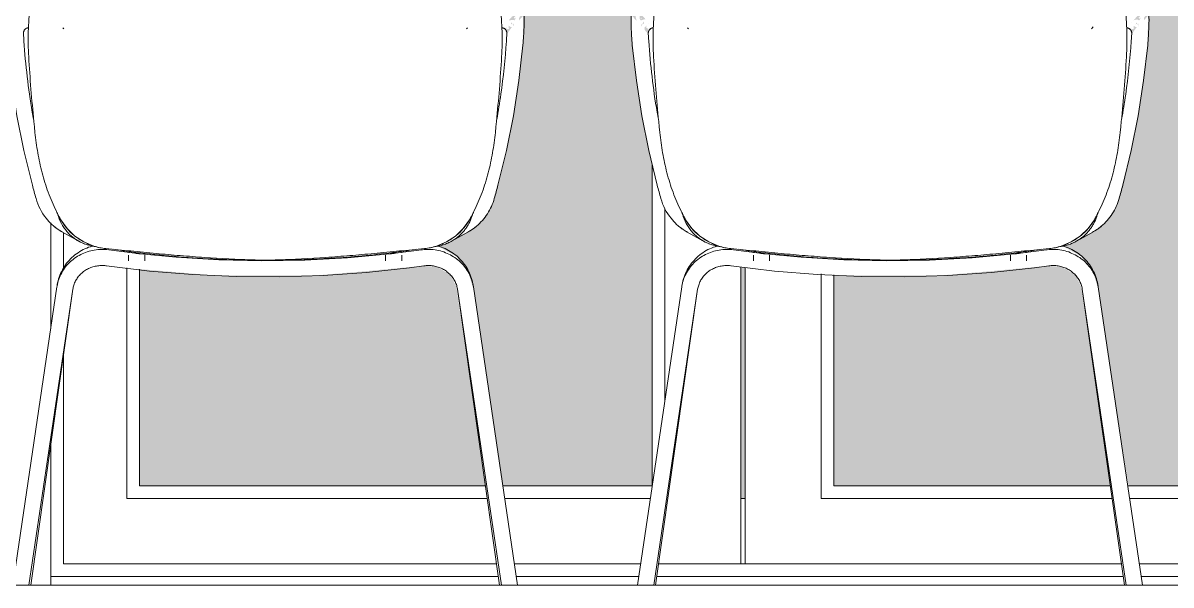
# Model space of a CAD drawing. Header units: millimetres. Extents: x -12186 to 152825, y -4386 to 9463.
# Drawn here: x 135053 to 136413, y 30 to 695 of the extents above; entities that cross this region are included whole.
import ezdxf

# ---------------------------------------------------------------- set-up
doc = ezdxf.new("R2010")
doc.units = ezdxf.units.MM
for name, color, linetype, lineweight in [('A-FLOR', 192, 'Continuous', 9), ('A-GLAZ-CURT', 52, 'Continuous', 5), ('A-GLAZ-CWMG', 51, 'Continuous', 5), ('I-FURN', 30, 'Continuous', 5)]:
    doc.layers.add(name, color=color, linetype=linetype, lineweight=lineweight)

# ---------------------------------------------------------------- blocks, each defined once
blk = doc.blocks.new('Coalesse_Bindu_LowBackGuestChair - FABRIC-V504-Section 4')
at = {"layer": 'I-FURN'}
for p, q in [((-24379.4, 710.4), (-24400.8, 710.4)), ((-23800.4, 710.4), (-23821.8, 710.4)), ((-24321.4, 437.1), (-24340.8, 447.9)), ((-23860.4, 447.9), (-23879.8, 437.1)), ((-23912.6, 408), (-23911.2, 408.1)), ((-24321.5, 395.5), (-24320.6, 396.5))]:
    blk.add_line(p, q, dxfattribs=at)
at = {"layer": 'I-FURN', "flags": 128}
for points in [[(-24305.4, 431.3), (-24307.6, 430.6), (-24309.8, 429.9), (-24311.9, 429), (-24314.1, 428.1), (-24316.2, 427.1), (-24318.2, 426), (-24320.2, 424.8), (-24322.2, 423.5), (-24324.1, 422.2), (-24325.9, 420.8), (-24327.7, 419.3), (-24329.4, 417.7), (-24331.1, 416.1), (-24332.7, 414.4), (-24334.2, 412.7), (-24335.7, 410.9), (-24337, 409), (-24338.4, 407.1), (-24339.6, 405.1), (-24340.7, 403.1), (-24341.8, 401), (-24342.8, 398.9), (-24343.7, 396.8), (-24344.5, 394.6), (-24345.2, 392.4), (-24345.8, 390.2), (-24346.4, 387.9), (-24346.8, 385.7), (-24347.1, 383.8)], [(-23854.1, 383.8), (-23854.5, 386.1), (-23854.9, 388.4), (-23855.5, 390.6), (-23856.1, 392.8), (-23856.9, 395), (-23857.7, 397.2), (-23858.6, 399.3), (-23859.6, 401.4), (-23860.7, 403.5), (-23861.9, 405.5), (-23863.1, 407.5), (-23864.4, 409.4), (-23865.8, 411.2), (-23867.3, 413), (-23868.8, 414.7), (-23870.4, 416.4), (-23872.1, 418), (-23873.8, 419.6), (-23875.6, 421), (-23877.5, 422.4), (-23879.4, 423.8), (-23881.4, 425), (-23883.4, 426.2), (-23885.4, 427.3), (-23887.5, 428.3), (-23889.7, 429.2), (-23891.8, 430), (-23894, 430.8), (-23896.2, 431.4)], [(-24290.6, 408.2), (-24289.2, 408.1), (-24288.6, 408)], [(-24288.6, 408), (-24237.5, 401.8), (-24186.3, 397.6), (-24134.9, 395.3), (-24083.4, 395), (-24032, 396.6), (-23980.6, 400.2), (-23929.5, 405.7), (-23912.6, 408)], [(-24341.6, 399.6), (-24342.6, 397.8), (-24343.5, 395.9), (-24344.3, 394), (-24345, 392), (-24345.6, 390), (-24346.2, 388), (-24346.7, 385.9), (-24347, 383.9)], [(-24307.2, 405.8), (-24305.9, 406.3), (-24304.7, 406.7)], [(-23895.9, 406.5), (-23894.6, 406), (-23893.3, 405.5)], [(-23854, 383), (-23854.4, 385), (-23854.8, 387.1), (-23855.3, 389.1), (-23855.9, 391.1), (-23856.6, 393.1), (-23857.4, 395), (-23858.2, 396.9), (-23859.2, 398.8)]]:
    blk.add_lwpolyline(points, dxfattribs=at)
at = {"layer": 'I-FURN'}
for points in [[(-24355.5, 886), (-24355.9, 885.3), (-24356.6, 884), (-24357.3, 882.4), (-24357.7, 881.6)], [(-23843.5, 881.6), (-23843.9, 882.4), (-23844.6, 884), (-23845.3, 885.3), (-23845.7, 886)], [(-24399.5, 710.3), (-24399.9, 710.4), (-24400.3, 710.4), (-24400.8, 710.4)], [(-23801.7, 710.3), (-23801.3, 710.4), (-23800.9, 710.4), (-23800.4, 710.4)], [(-24348.9, 453.3), (-24349.5, 453.8), (-24350.2, 454.3), (-24350.9, 454.9)], [(-23850.3, 454.9), (-23853.5, 452.2), (-23856.9, 449.9), (-23860.4, 447.9)], [(-23887, 433.7), (-23885.2, 434.4), (-23881.7, 435.9), (-23878.4, 437.9), (-23876.8, 438.9)]]:
    blk.add_open_spline(points, degree=3, dxfattribs=at)
for points, knots in [([(-24401, 710.4), (-24401.2, 710.4), (-24401.6, 710.4), (-24402.2, 710.3), (-24402.9, 710.1), (-24403.9, 709.8), (-24404.8, 709.3), (-24405.6, 708.7), (-24406.1, 708.1), (-24406.5, 707.5), (-24407, 706.6), (-24407.2, 705.8), (-24407.2, 705.2)], [-0.8571429, -0.8571429, -0.8571429, -0.8571429, -0.7857143, -0.7321429, -0.6785714, -0.5714286, -0.4285714, -0.3571429, -0.2857143, -0.2142857, -0.1428571, 0, 0, 0, 0]), ([(-23800.3, 710.4), (-23799.8, 710.4), (-23798.8, 710.3), (-23797.4, 709.9), (-23796.4, 709.3), (-23795.6, 708.7), (-23795.1, 708.1), (-23794.7, 707.5), (-23794.2, 706.6), (-23794, 705.8), (-23794, 705.2)], [0.1428571, 0.1428571, 0.1428571, 0.1428571, 0.2857143, 0.4285714, 0.5714286, 0.6428571, 0.7142857, 0.7857143, 0.8571429, 1, 1, 1, 1]), ([(-24382.8, 689.4), (-24382.7, 689.4), (-24382.4, 689.5), (-24381.9, 689.6), (-24381.4, 689.7), (-24381.1, 689.7)], [-0.1428571, -0.1428571, -0.1428571, -0.1428571, -0.1071429, -0.0714286, 0, 0, 0, 0]), ([(-23818.4, 689.4), (-23818.4, 689.4), (-23818.6, 689.4), (-23818.9, 689.5), (-23819.4, 689.6), (-23819.8, 689.7), (-23820.1, 689.7)], [0.8526786, 0.8526786, 0.8526786, 0.8526786, 0.8660714, 0.8928571, 0.9464286, 1, 1, 1, 1]), ([(-24340.8, 447.9), (-24342.5, 448.9), (-24344.9, 450.4), (-24347.3, 452.1), (-24348, 452.6)], [-0.7910146, -0.7910146, -0.7910146, -0.7910146, -0.7, -0.6562154, -0.6562154, -0.6562154, -0.6562154]), ([(-24314.2, 433.7), (-24314.7, 433.9), (-24316.4, 434.6), (-24319.9, 436.2), (-24322.8, 437.8), (-24324.4, 438.9)], [-0.8, -0.8, -0.8, -0.8, -0.775, -0.7, -0.6, -0.6, -0.6, -0.6])]:
    blk.add_open_spline(points, degree=3, knots=knots, dxfattribs=at)
blk = doc.blocks.new('Coalesse_Bindu_LowBackGuestChair - FABRIC-V505-Section 4')
at = {"layer": 'I-FURN'}
for p, q in [((-23639.4, 710.4), (-23660.8, 710.4)), ((-23060.4, 710.4), (-23081.8, 710.4)), ((-23581.4, 437.1), (-23600.8, 447.9)), ((-23120.4, 447.9), (-23139.8, 437.1)), ((-23172.6, 408), (-23171.2, 408.1)), ((-23581.5, 395.5), (-23580.6, 396.5))]:
    blk.add_line(p, q, dxfattribs=at)
at = {"layer": 'I-FURN', "flags": 128}
for points in [[(-23565.4, 431.3), (-23567.6, 430.6), (-23569.8, 429.9), (-23571.9, 429), (-23574.1, 428.1), (-23576.2, 427.1), (-23578.2, 426), (-23580.2, 424.8), (-23582.2, 423.5), (-23584.1, 422.2), (-23585.9, 420.8), (-23587.7, 419.3), (-23589.4, 417.7), (-23591.1, 416.1), (-23592.7, 414.4), (-23594.2, 412.7), (-23595.7, 410.9), (-23597, 409), (-23598.4, 407.1), (-23599.6, 405.1), (-23600.7, 403.1), (-23601.8, 401), (-23602.8, 398.9), (-23603.7, 396.8), (-23604.5, 394.6), (-23605.2, 392.4), (-23605.8, 390.2), (-23606.4, 387.9), (-23606.8, 385.7), (-23607.1, 383.8)], [(-23114.1, 383.8), (-23114.5, 386.1), (-23114.9, 388.4), (-23115.5, 390.6), (-23116.1, 392.8), (-23116.9, 395), (-23117.7, 397.2), (-23118.6, 399.3), (-23119.6, 401.4), (-23120.7, 403.5), (-23121.9, 405.5), (-23123.1, 407.5), (-23124.4, 409.4), (-23125.8, 411.2), (-23127.3, 413), (-23128.8, 414.7), (-23130.4, 416.4), (-23132.1, 418), (-23133.8, 419.6), (-23135.6, 421), (-23137.5, 422.4), (-23139.4, 423.8), (-23141.4, 425), (-23143.4, 426.2), (-23145.4, 427.3), (-23147.5, 428.3), (-23149.7, 429.2), (-23151.8, 430), (-23154, 430.8), (-23156.2, 431.4)], [(-23550.6, 408.2), (-23549.2, 408.1), (-23548.6, 408)], [(-23548.6, 408), (-23497.5, 401.8), (-23446.3, 397.6), (-23394.9, 395.3), (-23343.4, 395), (-23292, 396.6), (-23240.6, 400.2), (-23189.5, 405.7), (-23172.6, 408)], [(-23601.6, 399.6), (-23602.6, 397.8), (-23603.5, 395.9), (-23604.3, 394), (-23605, 392), (-23605.6, 390), (-23606.2, 388), (-23606.7, 385.9), (-23607, 383.9)], [(-23567.2, 405.8), (-23565.9, 406.3), (-23564.7, 406.7)], [(-23155.9, 406.5), (-23154.6, 406), (-23153.3, 405.5)], [(-23114, 383), (-23114.4, 385), (-23114.8, 387.1), (-23115.3, 389.1), (-23115.9, 391.1), (-23116.6, 393.1), (-23117.4, 395), (-23118.2, 396.9), (-23119.2, 398.8)]]:
    blk.add_lwpolyline(points, dxfattribs=at)
at = {"layer": 'I-FURN'}
for points in [[(-23615.5, 886), (-23615.9, 885.3), (-23616.6, 884), (-23617.3, 882.4), (-23617.7, 881.6)], [(-23103.5, 881.6), (-23103.9, 882.4), (-23104.6, 884), (-23105.3, 885.3), (-23105.7, 886)], [(-23659.5, 710.3), (-23659.9, 710.4), (-23660.3, 710.4), (-23660.8, 710.4)], [(-23061.7, 710.3), (-23061.3, 710.4), (-23060.9, 710.4), (-23060.4, 710.4)], [(-23110.3, 454.9), (-23113.3, 452.4), (-23116.5, 450.1), (-23119.9, 448.2)], [(-23147, 433.7), (-23145.2, 434.4), (-23141.7, 435.9), (-23138.4, 437.9), (-23136.8, 438.9)]]:
    blk.add_open_spline(points, degree=3, dxfattribs=at)
for points, knots in [([(-23661, 710.4), (-23661.2, 710.4), (-23661.6, 710.4), (-23662.2, 710.3), (-23662.9, 710.1), (-23663.9, 709.8), (-23664.8, 709.3), (-23665.6, 708.7), (-23666.1, 708.1), (-23666.5, 707.5), (-23667, 706.6), (-23667.2, 705.8), (-23667.2, 705.2)], [-0.8571429, -0.8571429, -0.8571429, -0.8571429, -0.7857143, -0.7321429, -0.6785714, -0.5714286, -0.4285714, -0.3571429, -0.2857143, -0.2142857, -0.1428571, 0, 0, 0, 0]), ([(-23060.3, 710.4), (-23059.8, 710.4), (-23058.8, 710.3), (-23057.4, 709.9), (-23056.4, 709.3), (-23055.6, 708.7), (-23055.1, 708.1), (-23054.7, 707.5), (-23054.2, 706.6), (-23054, 705.8), (-23054, 705.2)], [0.1428571, 0.1428571, 0.1428571, 0.1428571, 0.2857143, 0.4285714, 0.5714286, 0.6428571, 0.7142857, 0.7857143, 0.8571429, 1, 1, 1, 1]), ([(-23642.8, 689.4), (-23642.7, 689.4), (-23642.4, 689.5), (-23641.9, 689.6), (-23641.4, 689.7), (-23641.1, 689.7)], [-0.1428571, -0.1428571, -0.1428571, -0.1428571, -0.1071429, -0.0714286, 0, 0, 0, 0]), ([(-23078.4, 689.4), (-23078.4, 689.4), (-23078.6, 689.4), (-23078.9, 689.5), (-23079.4, 689.6), (-23079.8, 689.7), (-23080.1, 689.7)], [0.8526786, 0.8526786, 0.8526786, 0.8526786, 0.8660714, 0.8928571, 0.9464286, 1, 1, 1, 1]), ([(-23600.8, 447.9), (-23602.5, 448.9), (-23605.9, 451), (-23609.2, 453.5), (-23610.9, 454.9)], [-0.7910146, -0.7910146, -0.7910146, -0.7910146, -0.7, -0.6, -0.6, -0.6, -0.6]), ([(-23574.2, 433.7), (-23574.7, 433.9), (-23576.4, 434.6), (-23579.9, 436.2), (-23582.8, 437.8), (-23584.4, 438.9)], [-0.8, -0.8, -0.8, -0.8, -0.775, -0.7, -0.6, -0.6, -0.6, -0.6])]:
    blk.add_open_spline(points, degree=3, knots=knots, dxfattribs=at)
blk = doc.blocks.new('Coalesse_Bindu_LowBackGuestChair - FABRIC-V514-Section 4')
at = {"layer": 'I-FURN'}
for p, q in [((-24340.3, 689.9), (-24339.2, 688.6)), ((-23862, 688.6), (-23860.9, 689.9)), ((-24321.4, 437.1), (-24340.8, 447.9)), ((-23860.4, 447.9), (-23879.8, 437.1)), ((-24305.9, 432.3), (-24306, 432.1)), ((-24304.3, 431.5), (-24306, 432.1)), ((-24300.8, 430.6), (-24303.2, 430.9)), ((-24297.7, 429.7), (-24299.6, 430.2)), ((-24255, 422.9), (-24285.9, 426.8)), ((-23915.3, 426.8), (-23946.2, 422.9)), ((-23901.6, 430.2), (-23903.5, 429.7)), ((-23898, 430.9), (-23900.5, 430.6)), ((-23895.3, 432.1), (-23896.9, 431.5)), ((-24262.3, 420.6), (-24262.3, 413.8)), ((-24243.3, 413.8), (-24243.3, 420.6)), ((-23957.9, 420.6), (-23957.9, 413.8)), ((-23938.9, 413.8), (-23938.9, 420.6)), ((-24347.2, 383), (-24399.5, 30)), ((-23801.7, 30), (-23854, 383)), ((-24380.3, 30), (-24328.4, 380.2)), ((-24378.2, 30), (-24328.4, 380.3)), ((-23872.9, 380.3), (-23823, 30)), ((-23872.9, 380.2), (-23820.9, 30)), ((-24380.3, 30), (-24380.3, 30)), ((-24378.4, 30), (-24378.2, 30)), ((-23823, 30), (-23822.8, 30)), ((-23820.9, 30), (-23820.9, 30))]:
    blk.add_line(p, q, dxfattribs=at)
at = {"layer": 'I-FURN', "flags": 128}
for points in [[(-24405.8, 669.1), (-24401, 627.3), (-24394.6, 585.7), (-24386.3, 544.5), (-24376.3, 503.6)], [(-23824.9, 503.6), (-23814.9, 544.5), (-23806.6, 585.7), (-23800.2, 627.3), (-23795.4, 669.1)], [(-24374.5, 578.9), (-24373.9, 572.3), (-24373.2, 565.7)], [(-23828, 565.7), (-23827.3, 572.3), (-23826.7, 578.9)], [(-24342.7, 462.5), (-24335.2, 452.1), (-24326, 443.2), (-24315.2, 436.2), (-24303.4, 431.2)], [(-23897.8, 431.2), (-23886, 436.2), (-23875.3, 443.2), (-23866, 452.1), (-23858.5, 462.5)], [(-24285.9, 426.8), (-24288.1, 427.1), (-24290.2, 427.3), (-24292.3, 427.4), (-24294.5, 427.4), (-24296.6, 427.3), (-24298.7, 427.2), (-24300.9, 426.9), (-24303, 426.6), (-24305.1, 426.2), (-24307.2, 425.8), (-24309.2, 425.2), (-24311.3, 424.6), (-24313.3, 423.9), (-24315.3, 423.1), (-24317.2, 422.3), (-24319.1, 421.3), (-24321, 420.3), (-24322.8, 419.2), (-24324.6, 418.1), (-24326.4, 416.9), (-24328.1, 415.6), (-24329.7, 414.3), (-24331.3, 412.9), (-24332.8, 411.4), (-24334.3, 409.9), (-24335.7, 408.3), (-24337, 406.7), (-24338.2, 405), (-24339.4, 403.2), (-24340.6, 401.5), (-24341.6, 399.6), (-24342.6, 397.8), (-24343.5, 395.9), (-24344.3, 394), (-24345, 392), (-24345.6, 390), (-24346.2, 388), (-24346.7, 385.9), (-24347, 383.9), (-24347.2, 383)], [(-24305.4, 431.3), (-24307.6, 430.6), (-24309.8, 429.9), (-24311.9, 429), (-24314.1, 428.1), (-24316.2, 427.1), (-24318.2, 426), (-24320.2, 424.8), (-24322.2, 423.5), (-24324.1, 422.2), (-24325.9, 420.8), (-24327.7, 419.3), (-24329.4, 417.7), (-24331.1, 416.1), (-24332.7, 414.4), (-24334.2, 412.7), (-24335.7, 410.9), (-24337, 409), (-24338.4, 407.1), (-24339.6, 405.1), (-24340.7, 403.1), (-24341.8, 401), (-24342.8, 398.9), (-24343.7, 396.8), (-24344.5, 394.6), (-24345.2, 392.4), (-24345.8, 390.2), (-24346.4, 387.9), (-24346.8, 385.7), (-24347.1, 383.8)], [(-23952.7, 422.1), (-24003.2, 417.5), (-24053.8, 414.8), (-24104.6, 413.9), (-24155.3, 415.1), (-24205.9, 418.1), (-24248.5, 422.1)], [(-23854, 383), (-23854.4, 385), (-23854.8, 387.1), (-23855.3, 389.1), (-23855.9, 391.1), (-23856.6, 393.1), (-23857.4, 395), (-23858.2, 396.9), (-23859.2, 398.8), (-23860.2, 400.7), (-23861.3, 402.5), (-23862.4, 404.2), (-23863.7, 405.9), (-23865, 407.6), (-23866.3, 409.2), (-23867.7, 410.7), (-23869.2, 412.2), (-23870.8, 413.7), (-23872.4, 415), (-23874.1, 416.3), (-23875.8, 417.6), (-23877.6, 418.7), (-23879.4, 419.8), (-23881.2, 420.9), (-23883.1, 421.8), (-23885.1, 422.7), (-23887, 423.5), (-23889, 424.3), (-23891.1, 424.9), (-23893.1, 425.5), (-23895.2, 426), (-23897.3, 426.5), (-23899.4, 426.8), (-23901.5, 427.1), (-23903.6, 427.3), (-23905.8, 427.4), (-23907.9, 427.4), (-23910.1, 427.3), (-23912.2, 427.2), (-23914.3, 427), (-23915.3, 426.8)], [(-23854.1, 383.8), (-23854.5, 386.1), (-23854.9, 388.4), (-23855.5, 390.6), (-23856.1, 392.8), (-23856.9, 395), (-23857.7, 397.2), (-23858.6, 399.3), (-23859.6, 401.4), (-23860.7, 403.5), (-23861.9, 405.5), (-23863.1, 407.5), (-23864.4, 409.4), (-23865.8, 411.2), (-23867.3, 413), (-23868.8, 414.7), (-23870.4, 416.4), (-23872.1, 418), (-23873.8, 419.6), (-23875.6, 421), (-23877.5, 422.4), (-23879.4, 423.8), (-23881.4, 425), (-23883.4, 426.2), (-23885.4, 427.3), (-23887.5, 428.3), (-23889.7, 429.2), (-23891.8, 430), (-23894, 430.8), (-23896.2, 431.4)], [(-24328.4, 380.2), (-24328.1, 381.5), (-24327.9, 382.7), (-24327.5, 384), (-24327.2, 385.2), (-24326.7, 386.4), (-24326.3, 387.6), (-24325.7, 388.8), (-24325.1, 390), (-24324.5, 391.2), (-24323.8, 392.3), (-24323.1, 393.4), (-24322.3, 394.5), (-24321.5, 395.5), (-24320.6, 396.5), (-24319.7, 397.5), (-24318.8, 398.5), (-24317.8, 399.4), (-24316.7, 400.3), (-24315.7, 401.1), (-24314.6, 401.9), (-24313.4, 402.7), (-24312.2, 403.4), (-24311, 404.1), (-24309.8, 404.7), (-24308.5, 405.3), (-24307.2, 405.8), (-24305.9, 406.3), (-24304.6, 406.7), (-24303.2, 407.1), (-24301.9, 407.4), (-24300.5, 407.7), (-24299.1, 408), (-24297.7, 408.1), (-24296.3, 408.3), (-24294.9, 408.3), (-24293.4, 408.3), (-24292, 408.3), (-24290.6, 408.2), (-24289.2, 408.1), (-24288.6, 408)], [(-24288.6, 408), (-24237.5, 401.8), (-24186.3, 397.6), (-24134.9, 395.3), (-24083.4, 395), (-24032, 396.6), (-23980.6, 400.2), (-23929.5, 405.7), (-23912.6, 408)], [(-24172.4, 417.9), (-24136.5, 415.9), (-24100.6, 414.6)], [(-24100.6, 414.6), (-24064.7, 415.9), (-24028.8, 417.9)], [(-23912.6, 408), (-23911.2, 408.1), (-23909.8, 408.3), (-23908.4, 408.3), (-23907, 408.3), (-23905.6, 408.3), (-23904.1, 408.2), (-23902.7, 408), (-23901.3, 407.8), (-23900, 407.6), (-23898.6, 407.3), (-23897.2, 406.9), (-23895.9, 406.5), (-23894.6, 406), (-23893.3, 405.5), (-23892, 405), (-23890.7, 404.3), (-23889.5, 403.7), (-23888.3, 403), (-23887.2, 402.3), (-23886, 401.5), (-23884.9, 400.6), (-23883.9, 399.8), (-23882.9, 398.9), (-23881.9, 397.9), (-23881, 397), (-23880.1, 396), (-23879.2, 394.9), (-23878.4, 393.9), (-23877.7, 392.8), (-23877, 391.7), (-23876.3, 390.5), (-23875.7, 389.4), (-23875.2, 388.2), (-23874.7, 387), (-23874.2, 385.8), (-23873.8, 384.5), (-23873.5, 383.3), (-23873.2, 382), (-23872.9, 380.8), (-23872.9, 380.2)], [(-24399.5, 30), (-24399.3, 30), (-24398.6, 30), (-24397.4, 30), (-24395.7, 30), (-24393.7, 30), (-24391.5, 30), (-24389.2, 30), (-24386.9, 30), (-24384.8, 30), (-24383, 30), (-24381.6, 30), (-24380.7, 30), (-24380.3, 30)], [(-23820.9, 30), (-23820.6, 30), (-23819.6, 30), (-23818.2, 30), (-23816.4, 30), (-23814.3, 30), (-23812, 30), (-23809.7, 30), (-23807.5, 30), (-23805.5, 30), (-23803.8, 30), (-23802.6, 30), (-23801.9, 30), (-23801.7, 30)]]:
    blk.add_lwpolyline(points, dxfattribs=at)
at = {"layer": 'I-FURN'}
for centre, major_axis, ratio, start_param, end_param in [((-24002.7, 1639.1), (1017.8, 785.6), 0.923159, 3.869543, 3.881985), ((-24252.8, 413.6), (9.53, 0), 0.999808, 1.110694, 1.808306), ((-24055.1, 2182.4), (1771.2, 0), 0.999808, 4.599261, 4.602931), ((-23948.4, 413.6), (9.53, 0), 0.999808, 1.598819, 2.030898), ((-24146.1, 2182.4), (1771.2, 0), 0.999808, 4.821886, 4.825517), ((-23948.4, 413.6), (9.53, 0), 0.999808, 1.333287, 1.565824), ((-24198.5, 1639.1), (-1017.8, 785.6), 0.923159, 2.401201, 2.413643)]:
    blk.add_ellipse(centre, major_axis=major_axis, ratio=ratio, start_param=start_param, end_param=end_param, dxfattribs=at)
for points in [[(-24379.3, 713.8), (-24380.2, 704.8), (-24381.5, 685.5), (-24381.2, 665.3), (-24380.6, 655.5)], [(-23820.6, 655.5), (-23820, 665.3), (-23819.7, 685.5), (-23821, 704.8), (-23821.9, 713.8)], [(-23794, 705.2), (-23793.8, 701.7), (-23793.8, 691.2), (-23794.8, 676.5), (-23795.4, 669.1)], [(-24386.3, 674), (-24386.4, 675.5), (-24386.6, 678.4), (-24386.8, 681.1), (-24386.9, 682.4)], [(-23814.9, 674), (-23814.8, 675.5), (-23814.6, 678.4), (-23814.4, 681.1), (-23814.3, 682.4)], [(-24380.6, 655.5), (-24379.9, 642.7), (-24378.1, 617.2), (-24375.8, 591.7), (-24374.5, 578.9)], [(-23826.7, 578.9), (-23825.4, 591.7), (-23823.1, 617.2), (-23821.3, 642.7), (-23820.6, 655.5)], [(-24373.2, 565.7), (-24372.4, 557.7), (-24370.2, 541.7), (-24365.1, 518.1), (-24358, 494.8), (-24351.5, 479.9), (-24347.9, 472.5)], [(-23853.3, 472.5), (-23849.7, 479.8), (-23843.2, 494.7), (-23836.1, 518), (-23831, 541.7), (-23828.8, 557.7), (-23828, 565.7)], [(-24372, 487.8), (-24372.7, 490.4), (-24374.2, 495.7), (-24375.6, 501), (-24376.3, 503.6)], [(-23824.9, 503.6), (-23825.6, 501), (-23827, 495.7), (-23828.5, 490.4), (-23829.2, 487.8)], [(-24347.9, 472.5), (-24347.4, 471.6), (-24346.4, 469.7), (-24345.5, 467.8), (-24345.1, 466.9)], [(-24345.4, 466.3), (-24345.8, 467.4), (-24346.2, 468.6), (-24346.6, 469.7)], [(-24345.1, 466.9), (-24344.7, 466.2), (-24343.9, 464.7), (-24343.1, 463.2), (-24342.7, 462.5)], [(-24335.9, 452.8), (-24338.4, 455.8), (-24340.7, 459.1), (-24342.7, 462.5)], [(-23858.5, 462.5), (-23860.5, 459.1), (-23862.8, 455.8), (-23865.3, 452.8)], [(-23858.5, 462.5), (-23858.1, 463.2), (-23857.3, 464.7), (-23856.5, 466.2), (-23856.1, 466.9)], [(-23856.1, 466.9), (-23855.7, 467.8), (-23854.8, 469.7), (-23853.8, 471.6), (-23853.3, 472.5)], [(-23855.8, 466.3), (-23855.4, 467.4), (-23855, 468.6), (-23854.6, 469.7)], [(-24326.8, 443.9), (-24330, 446.5), (-24332.9, 449.3), (-24335.6, 452.5)], [(-23865.6, 452.5), (-23868.3, 449.3), (-23871.2, 446.5), (-23874.4, 443.9)], [(-24316.8, 437.1), (-24318.8, 438.2), (-24320.8, 439.4), (-24322.6, 440.7)], [(-23878.6, 440.7), (-23880.5, 439.4), (-23882.4, 438.2), (-23884.4, 437.1)], [(-24306, 432.1), (-24307.8, 432.8), (-24309.7, 433.5), (-24311.5, 434.3)], [(-24303.4, 431.2), (-24301.1, 430.5), (-24296.4, 429.3), (-24291.7, 428.6), (-24289.3, 428.4)], [(-24289.3, 428.4), (-24279.5, 427.4), (-24259.8, 425.5), (-24239.7, 423.6), (-24229.5, 422.6)], [(-24243.5, 422.8), (-24243.4, 422.4), (-24243.4, 422), (-24243.3, 421.6)], [(-24229.5, 422.6), (-24220.1, 421.6), (-24201.1, 420), (-24182, 418.5), (-24172.4, 417.9)], [(-24028.8, 417.9), (-24019.2, 418.5), (-24000.1, 420), (-23981.2, 421.6), (-23971.7, 422.6)], [(-23971.7, 422.6), (-23961.5, 423.6), (-23941.4, 425.5), (-23921.7, 427.4), (-23911.9, 428.4)], [(-23911.9, 428.4), (-23909.5, 428.6), (-23904.8, 429.3), (-23900.1, 430.5), (-23897.8, 431.2)], [(-23889.7, 434.3), (-23891.5, 433.5), (-23893.4, 432.8), (-23895.3, 432.1)]]:
    blk.add_open_spline(points, degree=3, dxfattribs=at)
for points, knots in [([(-24386.9, 682.4), (-24386.9, 682.8), (-24386.9, 683.5), (-24386.8, 684.3), (-24386.7, 684.8), (-24386.6, 685.3), (-24386.5, 685.6), (-24386.3, 686.1), (-24385.8, 686.9), (-24385.2, 687.7), (-24384.7, 688.3), (-24384.3, 688.5), (-24384.1, 688.7), (-24383.9, 688.8), (-24383.7, 689), (-24383.5, 689.1), (-24383.1, 689.3), (-24382.8, 689.4), (-24382.4, 689.5), (-24381.9, 689.6), (-24381.4, 689.7), (-24381.1, 689.7)], [-1, -1, -1, -1, -0.892857, -0.839286, -0.785714, -0.732143, -0.705357, -0.678571, -0.571429, -0.428571, -0.357143, -0.321429, -0.285714, -0.267857, -0.25, -0.214286, -0.178571, -0.142857, -0.107143, -0.071429, 0, 0, 0, 0]), ([(-23814.3, 682.4), (-23814.3, 683), (-23814.3, 683.8), (-23814.5, 684.8), (-23814.7, 685.5), (-23815, 686.2), (-23815.3, 686.8), (-23815.7, 687.3), (-23816.2, 687.9), (-23816.7, 688.4), (-23817, 688.7), (-23817.2, 688.8), (-23817.4, 688.9), (-23817.7, 689.1), (-23818.1, 689.3), (-23818.4, 689.4), (-23818.6, 689.4), (-23818.9, 689.5), (-23819.4, 689.6), (-23819.8, 689.7), (-23820.1, 689.7)], [0, 0, 0, 0, 0.142857, 0.214286, 0.285714, 0.357143, 0.428571, 0.5, 0.571429, 0.678571, 0.705357, 0.71875, 0.732143, 0.785714, 0.839286, 0.852679, 0.866071, 0.892857, 0.946429, 1, 1, 1, 1]), ([(-24374.9, 581.3), (-24375.4, 584.2), (-24378.4, 601.1), (-24382.8, 631.9), (-24385.4, 659.9), (-24386.3, 674)], [-0.4416861, -0.4416861, -0.4416861, -0.4416861, -0.4, -0.2, 0, 0, 0, 0]), ([(-23826.3, 581.3), (-23824.5, 591.2), (-23819.5, 622), (-23816.3, 652.9), (-23814.9, 674)], [0.5583139, 0.5583139, 0.5583139, 0.5583139, 0.7, 1, 1, 1, 1]), ([(-24340.3, 447.6), (-24342.1, 448.7), (-24349.4, 453.1), (-24362.3, 465), (-24369.6, 479.1), (-24372, 487.8)], [-0.8, -0.8, -0.8, -0.8, -0.7, -0.4, 0, 0, 0, 0]), ([(-23829.2, 487.8), (-23831, 481.3), (-23836.6, 469), (-23848.3, 455.7), (-23857.2, 449.7), (-23860.9, 447.6)], [-1, -1, -1, -1, -0.7, -0.4, -0.2, -0.2, -0.2, -0.2]), ([(-24303.3, 431), (-24306.1, 431.4), (-24310.2, 432.3), (-24315.5, 434.2), (-24320.8, 436.6), (-24326.9, 440.3), (-24332.8, 445.5), (-24337.3, 450.7), (-24341.7, 457.2), (-24344.2, 462.5), (-24345.4, 466.3)], [-1, -1, -1, -1, -0.85, -0.775, -0.7, -0.55, -0.4, -0.3, -0.2, 0, 0, 0, 0]), ([(-23897.9, 431), (-23894.1, 431.5), (-23888.7, 432.9), (-23881.7, 435.9), (-23877.1, 438.6), (-23873.2, 441.4), (-23869.9, 444.2), (-23866.8, 447.3), (-23864, 450.7), (-23861.4, 454.4), (-23858.5, 459.4), (-23856.7, 463.5), (-23855.8, 466.3)], [0, 0, 0, 0, 0.2, 0.3, 0.4, 0.475, 0.55, 0.625, 0.7, 0.775, 0.85, 1, 1, 1, 1]), ([(-23936.4, 425.3), (-23959.9, 422.2), (-24008, 417.2), (-24088.2, 413.6), (-24175, 415.6), (-24235.4, 421.4), (-24264.8, 425.3)], [0, 0, 0, 0, 0.222222, 0.444444, 0.722222, 1, 1, 1, 1]), ([(-24261.8, 423.5), (-24261.7, 423.8), (-24261.6, 424.3), (-24261.3, 424.8), (-24261.2, 424.9)], [-0.8084986, -0.8084986, -0.8084986, -0.8084986, -0.75, -0.7083333, -0.7083333, -0.7083333, -0.7083333]), ([(-23940, 424.9), (-23939.9, 424.8), (-23939.6, 424.3), (-23939.5, 423.8), (-23939.4, 423.5)], [-0.2916667, -0.2916667, -0.2916667, -0.2916667, -0.25, -0.1915014, -0.1915014, -0.1915014, -0.1915014])]:
    blk.add_open_spline(points, degree=3, knots=knots, dxfattribs=at)
blk = doc.blocks.new('Coalesse_Bindu_LowBackGuestChair - FABRIC-V515-Section 4')
at = {"layer": 'I-FURN'}
for p, q in [((-23600.3, 689.9), (-23599.2, 688.6)), ((-23122, 688.6), (-23119.9, 691)), ((-23581.4, 437.1), (-23600.8, 447.9)), ((-23120.4, 447.9), (-23139.8, 437.1)), ((-23564.3, 431.5), (-23566, 432.1)), ((-23560.8, 430.6), (-23563.2, 430.9)), ((-23557.7, 429.7), (-23559.6, 430.2)), ((-23515, 422.9), (-23545.9, 426.8)), ((-23175.3, 426.8), (-23206.2, 422.9)), ((-23161.6, 430.2), (-23163.5, 429.7)), ((-23158, 430.9), (-23160.5, 430.6)), ((-23155.3, 432.1), (-23156.9, 431.5)), ((-23522.3, 420.6), (-23522.3, 413.8)), ((-23503.3, 413.8), (-23503.3, 420.6)), ((-23217.9, 420.6), (-23217.9, 413.8)), ((-23198.9, 413.8), (-23198.9, 420.6)), ((-23607.2, 383), (-23659.5, 30)), ((-23061.7, 30), (-23114, 383)), ((-23640.3, 30), (-23588.4, 380.2)), ((-23638.2, 30), (-23588.4, 380.3)), ((-23132.9, 380.3), (-23083, 30)), ((-23132.9, 380.2), (-23080.9, 30)), ((-23640.3, 30), (-23640.3, 30)), ((-23638.4, 30), (-23638.2, 30)), ((-23083, 30), (-23082.8, 30)), ((-23080.9, 30), (-23080.9, 30))]:
    blk.add_line(p, q, dxfattribs=at)
at = {"layer": 'I-FURN', "flags": 128}
for points in [[(-23665.8, 669.1), (-23661, 627.3), (-23654.6, 585.7), (-23646.3, 544.5), (-23636.3, 503.6)], [(-23084.9, 503.6), (-23074.9, 544.5), (-23066.6, 585.7), (-23060.2, 627.3), (-23055.4, 669.1)], [(-23634.5, 578.9), (-23633.9, 572.3), (-23633.2, 565.7)], [(-23088, 565.7), (-23087.3, 572.3), (-23086.7, 578.9)], [(-23602.7, 462.5), (-23595.2, 452.1), (-23586, 443.2), (-23575.2, 436.2), (-23563.4, 431.2)], [(-23157.8, 431.2), (-23146, 436.2), (-23135.3, 443.2), (-23126, 452.1), (-23118.5, 462.5)], [(-23545.9, 426.8), (-23548.1, 427.1), (-23550.2, 427.3), (-23552.3, 427.4), (-23554.5, 427.4), (-23556.6, 427.3), (-23558.7, 427.2), (-23560.9, 426.9), (-23563, 426.6), (-23565.1, 426.2), (-23567.2, 425.8), (-23569.2, 425.2), (-23571.3, 424.6), (-23573.3, 423.9), (-23575.3, 423.1), (-23577.2, 422.3), (-23579.1, 421.3), (-23581, 420.3), (-23582.8, 419.2), (-23584.6, 418.1), (-23586.4, 416.9), (-23588.1, 415.6), (-23589.7, 414.3), (-23591.3, 412.9), (-23592.8, 411.4), (-23594.3, 409.9), (-23595.7, 408.3), (-23597, 406.7), (-23598.2, 405), (-23599.4, 403.2), (-23600.6, 401.5), (-23601.6, 399.6), (-23602.6, 397.8), (-23603.5, 395.9), (-23604.3, 394), (-23605, 392), (-23605.6, 390), (-23606.2, 388), (-23606.7, 385.9), (-23607, 383.9), (-23607.2, 383)], [(-23565.4, 431.3), (-23567.6, 430.6), (-23569.8, 429.9), (-23571.9, 429), (-23574.1, 428.1), (-23576.2, 427.1), (-23578.2, 426), (-23580.2, 424.8), (-23582.2, 423.5), (-23584.1, 422.2), (-23585.9, 420.8), (-23587.7, 419.3), (-23589.4, 417.7), (-23591.1, 416.1), (-23592.7, 414.4), (-23594.2, 412.7), (-23595.7, 410.9), (-23597, 409), (-23598.4, 407.1), (-23599.6, 405.1), (-23600.7, 403.1), (-23601.8, 401), (-23602.8, 398.9), (-23603.7, 396.8), (-23604.5, 394.6), (-23605.2, 392.4), (-23605.8, 390.2), (-23606.4, 387.9), (-23606.8, 385.7), (-23607.1, 383.8)], [(-23212.7, 422.1), (-23263.2, 417.5), (-23313.8, 414.8), (-23364.6, 413.9), (-23415.3, 415.1), (-23465.9, 418.1), (-23508.5, 422.1)], [(-23114, 383), (-23114.4, 385), (-23114.8, 387.1), (-23115.3, 389.1), (-23115.9, 391.1), (-23116.6, 393.1), (-23117.4, 395), (-23118.2, 396.9), (-23119.2, 398.8), (-23120.2, 400.7), (-23121.3, 402.5), (-23122.4, 404.2), (-23123.7, 405.9), (-23125, 407.6), (-23126.3, 409.2), (-23127.7, 410.7), (-23129.2, 412.2), (-23130.8, 413.7), (-23132.4, 415), (-23134.1, 416.3), (-23135.8, 417.6), (-23137.6, 418.7), (-23139.4, 419.8), (-23141.2, 420.9), (-23143.1, 421.8), (-23145.1, 422.7), (-23147, 423.5), (-23149, 424.3), (-23151.1, 424.9), (-23153.1, 425.5), (-23155.2, 426), (-23157.3, 426.5), (-23159.4, 426.8), (-23161.5, 427.1), (-23163.6, 427.3), (-23165.8, 427.4), (-23167.9, 427.4), (-23170.1, 427.3), (-23172.2, 427.2), (-23174.3, 427), (-23175.3, 426.8)], [(-23114.1, 383.8), (-23114.5, 386.1), (-23114.9, 388.4), (-23115.5, 390.6), (-23116.1, 392.8), (-23116.9, 395), (-23117.7, 397.2), (-23118.6, 399.3), (-23119.6, 401.4), (-23120.7, 403.5), (-23121.9, 405.5), (-23123.1, 407.5), (-23124.4, 409.4), (-23125.8, 411.2), (-23127.3, 413), (-23128.8, 414.7), (-23130.4, 416.4), (-23132.1, 418), (-23133.8, 419.6), (-23135.6, 421), (-23137.5, 422.4), (-23139.4, 423.8), (-23141.4, 425), (-23143.4, 426.2), (-23145.4, 427.3), (-23147.5, 428.3), (-23149.7, 429.2), (-23151.8, 430), (-23154, 430.8), (-23156.2, 431.4)], [(-23588.4, 380.2), (-23588.1, 381.5), (-23587.9, 382.7), (-23587.5, 384), (-23587.2, 385.2), (-23586.7, 386.4), (-23586.3, 387.6), (-23585.7, 388.8), (-23585.1, 390), (-23584.5, 391.2), (-23583.8, 392.3), (-23583.1, 393.4), (-23582.3, 394.5), (-23581.5, 395.5), (-23580.6, 396.5), (-23579.7, 397.5), (-23578.8, 398.5), (-23577.8, 399.4), (-23576.7, 400.3), (-23575.7, 401.1), (-23574.6, 401.9), (-23573.4, 402.7), (-23572.2, 403.4), (-23571, 404.1), (-23569.8, 404.7), (-23568.5, 405.3), (-23567.2, 405.8), (-23565.9, 406.3), (-23564.6, 406.7), (-23563.2, 407.1), (-23561.9, 407.4), (-23560.5, 407.7), (-23559.1, 408), (-23557.7, 408.1), (-23556.3, 408.3), (-23554.9, 408.3), (-23553.4, 408.3), (-23552, 408.3), (-23550.6, 408.2), (-23549.2, 408.1), (-23548.6, 408)], [(-23548.6, 408), (-23497.5, 401.8), (-23446.3, 397.6), (-23394.9, 395.3), (-23343.4, 395), (-23292, 396.6), (-23240.6, 400.2), (-23189.5, 405.7), (-23172.6, 408)], [(-23432.4, 417.9), (-23396.5, 415.9), (-23360.6, 414.6)], [(-23360.6, 414.6), (-23324.7, 415.9), (-23288.8, 417.9)], [(-23172.6, 408), (-23171.2, 408.1), (-23169.8, 408.3), (-23168.4, 408.3), (-23167, 408.3), (-23165.6, 408.3), (-23164.1, 408.2), (-23162.7, 408), (-23161.3, 407.8), (-23160, 407.6), (-23158.6, 407.3), (-23157.2, 406.9), (-23155.9, 406.5), (-23154.6, 406), (-23153.3, 405.5), (-23152, 405), (-23150.7, 404.3), (-23149.5, 403.7), (-23148.3, 403), (-23147.2, 402.3), (-23146, 401.5), (-23144.9, 400.6), (-23143.9, 399.8), (-23142.9, 398.9), (-23141.9, 397.9), (-23141, 397), (-23140.1, 396), (-23139.2, 394.9), (-23138.4, 393.9), (-23137.7, 392.8), (-23137, 391.7), (-23136.3, 390.5), (-23135.7, 389.4), (-23135.2, 388.2), (-23134.7, 387), (-23134.2, 385.8), (-23133.8, 384.5), (-23133.5, 383.3), (-23133.2, 382), (-23132.9, 380.8), (-23132.9, 380.2)], [(-23659.5, 30), (-23659.3, 30), (-23658.6, 30), (-23657.4, 30), (-23655.7, 30), (-23653.7, 30), (-23651.5, 30), (-23649.2, 30), (-23646.9, 30), (-23644.8, 30), (-23643, 30), (-23641.6, 30), (-23640.7, 30), (-23640.3, 30)], [(-23080.9, 30), (-23080.6, 30), (-23079.6, 30), (-23078.2, 30), (-23076.4, 30), (-23074.3, 30), (-23072, 30), (-23069.7, 30), (-23067.5, 30), (-23065.5, 30), (-23063.8, 30), (-23062.6, 30), (-23061.9, 30), (-23061.7, 30)]]:
    blk.add_lwpolyline(points, dxfattribs=at)
at = {"layer": 'I-FURN'}
for centre, major_axis, ratio, start_param, end_param in [((-23262.7, 1639.1), (1017.8, 785.6), 0.923159, 3.869543, 3.881985), ((-23512.8, 413.6), (9.53, 0), 0.999808, 1.110694, 1.808306), ((-23315.1, 2182.4), (1771.2, 0), 0.999808, 4.599261, 4.602892), ((-23208.4, 413.6), (9.53, 0), 0.999808, 1.333287, 2.030898), ((-23406.1, 2182.4), (1771.2, 0), 0.999808, 4.821886, 4.825517), ((-23458.5, 1639.1), (-1017.8, 785.6), 0.923159, 2.401201, 2.413643)]:
    blk.add_ellipse(centre, major_axis=major_axis, ratio=ratio, start_param=start_param, end_param=end_param, dxfattribs=at)
for points in [[(-23639.3, 713.8), (-23640.2, 704.8), (-23641.5, 685.5), (-23641.2, 665.3), (-23640.6, 655.5)], [(-23080.6, 655.5), (-23080, 665.3), (-23079.7, 685.5), (-23081, 704.8), (-23081.9, 713.8)], [(-23667.2, 705.2), (-23667.4, 701.7), (-23667.4, 691.2), (-23666.4, 676.5), (-23665.8, 669.1)], [(-23054, 705.2), (-23053.8, 701.7), (-23053.8, 691.2), (-23054.8, 676.5), (-23055.4, 669.1)], [(-23646.3, 674), (-23646.4, 675.5), (-23646.6, 678.4), (-23646.8, 681.1), (-23646.9, 682.4)], [(-23074.9, 674), (-23074.8, 675.5), (-23074.6, 678.4), (-23074.4, 681.1), (-23074.3, 682.4)], [(-23640.6, 655.5), (-23639.9, 642.7), (-23638.1, 617.2), (-23635.8, 591.7), (-23634.5, 578.9)], [(-23086.7, 578.9), (-23085.4, 591.7), (-23083.1, 617.2), (-23081.3, 642.7), (-23080.6, 655.5)], [(-23633.2, 565.7), (-23632.4, 557.7), (-23630.2, 541.7), (-23625.1, 518.1), (-23618, 494.8), (-23611.5, 479.9), (-23607.9, 472.5)], [(-23113.3, 472.5), (-23109.7, 479.8), (-23103.2, 494.7), (-23096.1, 518), (-23091, 541.7), (-23088.8, 557.7), (-23088, 565.7)], [(-23632, 487.8), (-23632.7, 490.4), (-23634.2, 495.7), (-23635.6, 501), (-23636.3, 503.6)], [(-23084.9, 503.6), (-23085.6, 501), (-23087, 495.7), (-23088.5, 490.4), (-23089.2, 487.8)], [(-23607.9, 472.5), (-23607.4, 471.6), (-23606.4, 469.7), (-23605.5, 467.8), (-23605.1, 466.9)], [(-23605.4, 466.3), (-23605.8, 467.4), (-23606.2, 468.6), (-23606.6, 469.7)], [(-23605.1, 466.9), (-23604.7, 466.2), (-23603.9, 464.7), (-23603.1, 463.2), (-23602.7, 462.5)], [(-23595.9, 452.8), (-23598.4, 455.8), (-23600.7, 459.1), (-23602.7, 462.5)], [(-23118.5, 462.5), (-23120.5, 459.1), (-23122.8, 455.8), (-23125.3, 452.8)], [(-23118.5, 462.5), (-23118.1, 463.2), (-23117.3, 464.7), (-23116.5, 466.2), (-23116.1, 466.9)], [(-23116.1, 466.9), (-23115.7, 467.8), (-23114.8, 469.7), (-23113.8, 471.6), (-23113.3, 472.5)], [(-23115.8, 466.3), (-23115.4, 467.4), (-23115, 468.6), (-23114.6, 469.7)], [(-23586.8, 443.9), (-23590, 446.5), (-23592.9, 449.3), (-23595.6, 452.5)], [(-23125.6, 452.5), (-23128.3, 449.3), (-23131.2, 446.5), (-23134.4, 443.9)], [(-23576.8, 437.1), (-23578.8, 438.2), (-23580.8, 439.4), (-23582.6, 440.7)], [(-23138.6, 440.7), (-23140.5, 439.4), (-23142.4, 438.2), (-23144.4, 437.1)], [(-23566, 432.1), (-23567.8, 432.8), (-23569.7, 433.5), (-23571.5, 434.3)], [(-23563.4, 431.2), (-23561.1, 430.5), (-23556.4, 429.3), (-23551.7, 428.6), (-23549.3, 428.4)], [(-23549.3, 428.4), (-23539.5, 427.4), (-23519.8, 425.5), (-23499.7, 423.6), (-23489.5, 422.6)], [(-23503.5, 422.8), (-23503.4, 422.4), (-23503.4, 422), (-23503.3, 421.6)], [(-23489.5, 422.6), (-23480.1, 421.6), (-23461.1, 420), (-23442, 418.5), (-23432.4, 417.9)], [(-23288.8, 417.9), (-23279.2, 418.5), (-23260.1, 420), (-23241.2, 421.6), (-23231.7, 422.6)], [(-23231.7, 422.6), (-23221.5, 423.6), (-23201.4, 425.5), (-23181.7, 427.4), (-23171.9, 428.4)], [(-23171.9, 428.4), (-23169.5, 428.6), (-23164.8, 429.3), (-23160.1, 430.5), (-23157.8, 431.2)], [(-23149.7, 434.3), (-23151.5, 433.5), (-23153.4, 432.8), (-23155.3, 432.1)]]:
    blk.add_open_spline(points, degree=3, dxfattribs=at)
for points, knots in [([(-23646.9, 682.4), (-23646.9, 682.8), (-23646.9, 683.5), (-23646.8, 684.3), (-23646.7, 684.8), (-23646.6, 685.3), (-23646.5, 685.6), (-23646.3, 686.1), (-23645.8, 686.9), (-23645.2, 687.7), (-23644.7, 688.3), (-23644.3, 688.5), (-23644.1, 688.7), (-23643.9, 688.8), (-23643.7, 689), (-23643.5, 689.1), (-23643.1, 689.3), (-23642.8, 689.4), (-23642.4, 689.5), (-23641.9, 689.6), (-23641.4, 689.7), (-23641.1, 689.7)], [-1, -1, -1, -1, -0.892857, -0.839286, -0.785714, -0.732143, -0.705357, -0.678571, -0.571429, -0.428571, -0.357143, -0.321429, -0.285714, -0.267857, -0.25, -0.214286, -0.178571, -0.142857, -0.107143, -0.071429, 0, 0, 0, 0]), ([(-23074.3, 682.4), (-23074.3, 683), (-23074.3, 683.8), (-23074.5, 684.8), (-23074.7, 685.5), (-23075, 686.2), (-23075.3, 686.8), (-23075.7, 687.3), (-23076.2, 687.9), (-23076.7, 688.4), (-23077, 688.7), (-23077.2, 688.8), (-23077.4, 688.9), (-23077.7, 689.1), (-23078.1, 689.3), (-23078.4, 689.4), (-23078.6, 689.4), (-23078.9, 689.5), (-23079.4, 689.6), (-23079.8, 689.7), (-23080.1, 689.7)], [0, 0, 0, 0, 0.142857, 0.214286, 0.285714, 0.357143, 0.428571, 0.5, 0.571429, 0.678571, 0.705357, 0.71875, 0.732143, 0.785714, 0.839286, 0.852679, 0.866071, 0.892857, 0.946429, 1, 1, 1, 1]), ([(-23634.9, 581.3), (-23635.4, 584.2), (-23638.4, 601.1), (-23642.8, 631.9), (-23645.4, 659.9), (-23646.3, 674)], [-0.4416861, -0.4416861, -0.4416861, -0.4416861, -0.4, -0.2, 0, 0, 0, 0]), ([(-23086.3, 581.3), (-23084.5, 591.2), (-23079.5, 622), (-23076.3, 652.9), (-23074.9, 674)], [0.5583139, 0.5583139, 0.5583139, 0.5583139, 0.7, 1, 1, 1, 1]), ([(-23600.3, 447.6), (-23602.1, 448.7), (-23609.4, 453.1), (-23622.3, 465), (-23629.6, 479.1), (-23632, 487.8)], [-0.8, -0.8, -0.8, -0.8, -0.7, -0.4, 0, 0, 0, 0]), ([(-23089.2, 487.8), (-23091, 481.3), (-23096.6, 469), (-23108.3, 455.7), (-23117.2, 449.7), (-23120.9, 447.6)], [-1, -1, -1, -1, -0.7, -0.4, -0.2, -0.2, -0.2, -0.2]), ([(-23563.3, 431), (-23566.1, 431.4), (-23570.2, 432.3), (-23575.5, 434.2), (-23580.8, 436.6), (-23586.9, 440.3), (-23592.8, 445.5), (-23597.3, 450.7), (-23601.7, 457.2), (-23604.2, 462.5), (-23605.4, 466.3)], [-1, -1, -1, -1, -0.85, -0.775, -0.7, -0.55, -0.4, -0.3, -0.2, 0, 0, 0, 0]), ([(-23157.9, 431), (-23154.1, 431.5), (-23148.7, 432.9), (-23141.7, 435.9), (-23137.1, 438.6), (-23133.2, 441.4), (-23129.9, 444.2), (-23126.8, 447.3), (-23124, 450.7), (-23121.4, 454.4), (-23118.5, 459.4), (-23116.7, 463.5), (-23115.8, 466.3)], [0, 0, 0, 0, 0.2, 0.3, 0.4, 0.475, 0.55, 0.625, 0.7, 0.775, 0.85, 1, 1, 1, 1]), ([(-23196.4, 425.3), (-23219.9, 422.2), (-23268, 417.2), (-23348.2, 413.6), (-23435, 415.6), (-23495.4, 421.4), (-23524.8, 425.3)], [0, 0, 0, 0, 0.222222, 0.444444, 0.722222, 1, 1, 1, 1]), ([(-23521.8, 423.5), (-23521.7, 423.8), (-23521.6, 424.3), (-23521.3, 424.8), (-23521.2, 424.9)], [-0.8084986, -0.8084986, -0.8084986, -0.8084986, -0.75, -0.7083333, -0.7083333, -0.7083333, -0.7083333]), ([(-23200, 424.9), (-23199.9, 424.8), (-23199.6, 424.3), (-23199.5, 423.8), (-23199.4, 423.5)], [-0.2916667, -0.2916667, -0.2916667, -0.2916667, -0.25, -0.1915014, -0.1915014, -0.1915014, -0.1915014])]:
    blk.add_open_spline(points, degree=3, knots=knots, dxfattribs=at)
blk = doc.blocks.new('Aluminium Double Door - Sheerclip15 - Glazed Panel-V526-Section 4')
at = {"layer": 'A-GLAZ-CURT'}
h = blk.add_hatch(color=256, dxfattribs=at)
h.paths.add_polyline_path([(-23537.2, 132.6), (-23532, 132.6), (-23532, 406.2), (-23537.2, 405.7), (-23537.2, 215.7)])
h.paths.add_polyline_path([(-23797.2, 707.6), (-23798.6, 705.8), (-23798.5, 703.6), (-23799.9, 701.3), (-23799.8, 698.7), (-23795.1, 704), (-23796.7, 706.7)])
h.paths.add_polyline_path([(-23657.4, 147.6), (-23642.2, 147.6), (-23642.4, 528.6), (-23647.1, 548.4), (-23657.1, 602.2), (-23661.6, 631.9), (-23667.2, 690.9), (-23667.2, 705.2), (-23666.1, 705.2), (-23666.1, 708.1), (-23663.4, 708.1), (-23660.8, 710.3), (-23658.4, 710.3), (-23642.2, 710.4), (-23642.2, 2460), (-24249.6, 2460), (-24249.6, 892.1), (-23852, 891), (-23847, 887.4), (-23845.7, 886), (-23842.3, 877.6), (-23840.9, 873.3), (-23836.7, 842.8), (-23820.1, 710.3), (-23801.7, 710.3), (-23800.3, 710.4), (-23797.2, 707.6), (-23795.1, 708.1), (-23795.4, 669.1), (-23800.2, 627.3), (-23809.3, 572.3), (-23814.9, 544.5), (-23831.2, 482.8), (-23835.9, 472.5), (-23844.9, 460.4), (-23853.3, 452.8), (-23869.6, 443), (-23865.4, 446.3), (-23878, 438.3), (-23891.5, 432.6), (-23894.9, 430.6), (-23874.5, 419.4), (-23861, 403.4), (-23853.3, 378.2), (-23819.1, 147.6), (-23658.6, 147.6)])
h.paths.add_polyline_path([(-23427, 147.6), (-23099.8, 147.6), (-23134.3, 383.6), (-23141.3, 397.1), (-23156.7, 406.7), (-23173.6, 407.9), (-23243.7, 401.4), (-23297.7, 396.8), (-23427, 396.5), (-23427, 215.7)])
h.paths.add_polyline_path([(-24091.6, 147.6), (-23839.8, 147.6), (-23874.3, 383.6), (-23881.3, 397.1), (-23896.7, 406.7), (-23913.6, 407.9), (-23983.7, 401.4), (-24037.7, 396.8), (-24163.5, 396.8), (-24249.6, 404.1), (-24249.6, 147.6), (-24148.7, 147.6)])
h.paths.add_polyline_path([(-23057.2, 707.6), (-23058.6, 705.8), (-23058.5, 703.6), (-23059.9, 701.3), (-23059.8, 698.7), (-23055.1, 704), (-23056.7, 706.7)])
h.paths.add_polyline_path([(-22911, 147.6), (-22902.1, 147.6), (-22865.5, 388.2), (-22858.4, 406.3), (-22842.3, 422.8), (-22826.3, 431.7), (-22835.2, 434.2), (-22851, 443.2), (-22857.7, 446.3), (-22868.8, 453.5), (-22874.3, 458.4), (-22881.3, 466.3), (-22887.1, 475.3), (-22894.2, 495.7), (-22906.3, 544.5), (-22916, 595.1), (-22921.6, 631.9), (-22927.2, 690.9), (-22927.2, 705.2), (-22926.1, 705.2), (-22926.1, 708.1), (-22923.4, 708.1), (-22920.8, 710.3), (-22918.4, 710.3), (-22899.6, 710.3), (-22897.6, 728.7), (-22882, 863.2), (-22877.7, 881.6), (-22872.5, 889.4), (-22867.9, 891.5), (-22855.5, 892.1), (-22819.6, 892.1), (-22819.6, 2460), (-23427, 2460), (-23427, 892.1), (-23112, 891), (-23107, 887.4), (-23105.7, 886), (-23102.3, 877.6), (-23100.9, 873.3), (-23096.7, 842.8), (-23080, 710.3), (-23062.8, 709.2), (-23060.3, 710.4), (-23057.2, 707.6), (-23055.1, 708.1), (-23055.4, 669.1), (-23062.8, 610.6), (-23069.3, 572.3), (-23074.9, 544.5), (-23091.2, 482.8), (-23095.9, 472.5), (-23104.9, 460.4), (-23114.7, 451.9), (-23129.6, 443), (-23125.4, 446.3), (-23138, 438.3), (-23150.4, 432.9), (-23154.9, 430.6), (-23134.5, 419.4), (-23121, 403.4), (-23113.3, 378.2), (-23078.2, 147.6), (-22911.5, 147.6)])
h.paths.add_polyline_path([(-22834.1, 147.6), (-22819.6, 147.6), (-22819.6, 407.3), (-22828.2, 405.4), (-22842, 394.4), (-22848.7, 378.2), (-22881.4, 147.6), (-22862.7, 147.6)])
h.paths.add_polyline_path([(-22902.8, 689.4), (-22901.7, 690.3), (-22902.7, 689.7)])
h.paths.add_polyline_path([(-22905.1, 687.9), (-22904.4, 689.6), (-22906.3, 689.1), (-22905.4, 688.2)])
h.paths.add_polyline_path([(-22911.5, 690.9), (-22912.6, 690.9), (-22911.6, 690.9)])
h.paths.add_polyline_path([(-22906.9, 682.4), (-22905.7, 687), (-22906.8, 687.4), (-22907.5, 688.2), (-22907.9, 689.3), (-22909.2, 689.7), (-22909.2, 692.3), (-22911.4, 689.7), (-22911.2, 687.3), (-22907.1, 682.6)])
h.paths.add_polyline_path([(-23642.8, 689.4), (-23642.2, 690.3), (-23642.7, 689.7)])
h.paths.add_polyline_path([(-23645.1, 687.9), (-23644.1, 689.6), (-23646.3, 689.1), (-23645.4, 688.2)])
h.paths.add_polyline_path([(-23651.5, 690.9), (-23652.6, 690.9), (-23651.6, 690.9)])
h.paths.add_polyline_path([(-23646.9, 682.4), (-23645.7, 687), (-23646.8, 687.4), (-23647.5, 688.2), (-23647.9, 689.3), (-23649.2, 689.7), (-23649.2, 692.3), (-23651.4, 689.7), (-23651.2, 687.3), (-23647.1, 682.6)])
h.paths.add_polyline_path([(-23809.5, 693.9), (-23807.7, 694.9), (-23809.2, 696), (-23809.4, 694.9)])
h.paths.add_polyline_path([(-23814.1, 690.1), (-23816.9, 688.5), (-23815.9, 688.1), (-23814.2, 689.9)])
h.paths.add_polyline_path([(-23814.3, 682.4), (-23808.5, 690.5), (-23809.5, 690.5), (-23812.1, 692.2), (-23812, 688.2), (-23813.7, 688.2), (-23814.7, 687.5), (-23815.3, 686.8), (-23814.4, 684.1)])
h.paths.add_polyline_path([(-23069.5, 693.9), (-23067.7, 694.9), (-23069.2, 696), (-23069.4, 694.9)])
h.paths.add_polyline_path([(-23074.1, 690.1), (-23076.9, 688.5), (-23075.9, 688.1), (-23074.2, 689.9)])
h.paths.add_polyline_path([(-23074.3, 682.4), (-23068.5, 690.5), (-23069.5, 690.5), (-23072.1, 692.2), (-23072, 688.2), (-23073.7, 688.2), (-23074.7, 687.5), (-23075.3, 686.8), (-23074.4, 684.1)])
h.paths.add_polyline_path([(-23818.4, 689.4), (-23819.8, 690.1), (-23818.8, 689.4)])
h.paths.add_polyline_path([(-23078.4, 689.4), (-23079.8, 690.1), (-23078.8, 689.4)])
h.paths.add_polyline_path([(-22914.9, 691.4), (-22913.9, 693.9), (-22915.1, 693.8), (-22915, 692.3)])
h.paths.add_polyline_path([(-23654.9, 691.4), (-23653.9, 693.9), (-23655.1, 693.8), (-23655, 692.3)])
h.paths.add_polyline_path([(-23066.3, 691.4), (-23066.4, 694.9), (-23067.4, 693.8), (-23066.7, 692.3)])
h.paths.add_polyline_path([(-23806.3, 691.4), (-23806.4, 694.9), (-23807.4, 693.8), (-23806.7, 692.3)])
h.paths.add_polyline_path([(-23653.8, 693.8), (-23651.8, 694.9), (-23652.7, 697.4), (-23653.8, 693.9)])
h.paths.add_polyline_path([(-22913.8, 693.8), (-22911.8, 694.9), (-22912.7, 697.4), (-22913.8, 693.9)])
h.paths.add_polyline_path([(-23645.7, 694.9), (-23647.8, 695.6), (-23646.9, 694.9), (-23646.3, 694.9)])
h.paths.add_polyline_path([(-22905.7, 694.9), (-22907.8, 695.6), (-22906.9, 694.9), (-22906.3, 694.9)])
h.paths.add_polyline_path([(-23815.5, 694.9), (-23814, 696), (-23814.6, 695.8), (-23815.4, 694.9)])
h.paths.add_polyline_path([(-23075.5, 694.9), (-23074, 696), (-23074.9, 695.5), (-23075.4, 694.9)])
h.paths.add_polyline_path([(-23660.7, 697.9), (-23662.8, 706.9), (-23664.5, 706.7), (-23665.9, 703.8), (-23661.4, 698.6)])
h.paths.add_polyline_path([(-22920.7, 697.9), (-22922.8, 706.9), (-22924.5, 706.7), (-22925.9, 703.8), (-22921.4, 698.6)])
h.paths.add_polyline_path([(-23804.3, 699.9), (-23803.9, 701.7), (-23804.9, 701.3)])
h.paths.add_polyline_path([(-23805.5, 698.5), (-23804.3, 699.9), (-23806.3, 701.8), (-23804.3, 703.1), (-23805.8, 703.8), (-23808, 703.3), (-23812, 698.7), (-23806.3, 698.9), (-23805.8, 698.7)])
h.paths.add_polyline_path([(-23064.3, 699.9), (-23063.9, 701.7), (-23064.9, 701.3)])
h.paths.add_polyline_path([(-23065.5, 698.5), (-23064.3, 699.9), (-23066.3, 701.8), (-23064.3, 703.1), (-23065.6, 703.8), (-23067.7, 703.6), (-23072, 698.7), (-23068, 699.7), (-23066, 698.7)])
h.paths.add_polyline_path([(-22915.8, 698.5), (-22912.6, 699.5), (-22910.2, 699.9), (-22914.9, 705.2), (-22917.2, 703.8), (-22917.2, 700.4), (-22915.9, 698.7)])
h.paths.add_polyline_path([(-23655.8, 698.5), (-23652.6, 699.5), (-23650.2, 699.9), (-23654.9, 705.2), (-23657.2, 703.8), (-23657.2, 700.4), (-23655.9, 698.7)])
h.paths.add_polyline_path([(-23656.9, 699.9), (-23654.8, 701.7), (-23654.3, 701.1), (-23655.8, 700.4)])
h.paths.add_polyline_path([(-22916.9, 699.9), (-22914.8, 701.7), (-22914.3, 701.1), (-22915.8, 700.4)])
h.paths.add_polyline_path([(-23537.2, 892.1), (-23532, 892.1), (-23532, 2475), (-23537.2, 2475), (-23537.2, 974.4)])
for p, q in [((-23642.2, 147.6), (-23642.2, 527.5)), ((-23627.2, 248.2), (-23627.2, 475.3)), ((-24339.6, 447.3), (-24339.6, 405.4)), ((-24264.6, 405.4), (-24264.6, 132.6)), ((-24249.6, 404.1), (-24249.6, 147.6)), ((-23537.2, 406.8), (-23537.2, 55)), ((-23532, 55), (-23532, 405.4)), ((-23442, 398.6), (-23442, 132.6)), ((-23427, 397.2), (-23427, 147.6)), ((-24339.6, 301.5), (-24339.6, 55)), ((-23839.5, 147.6), (-24249.6, 147.6)), ((-23642.2, 147.6), (-23819.3, 147.6)), ((-23099.5, 147.6), (-23427, 147.6)), ((-22901.9, 147.6), (-23079.3, 147.6)), ((-23837.4, 132.6), (-24264.6, 132.6)), ((-23644.1, 132.6), (-23817.1, 132.6)), ((-23532, 132.6), (-23537.2, 132.6)), ((-23097.4, 132.6), (-23442, 132.6)), ((-22904.1, 132.6), (-23077.1, 132.6)), ((-24339.6, 55), (-23826.4, 55)), ((-23805.6, 55), (-23655.6, 55)), ((-23634.3, 55), (-23086.4, 55)), ((-23065.6, 55), (-22915.6, 55))]:
    blk.add_line(p, q, dxfattribs=at)
blk = doc.blocks.new('Rectangular Mullion - Rectangular Mullion 1-V543-Section 4')
at = {"layer": 'A-GLAZ-CWMG'}
for p, q in [((-24354.6, 30), (-24354.6, 40)), ((-24354.6, 40), (-23824.2, 40)), ((-23803.4, 40), (-23657.8, 40)), ((-23637, 40), (-23084.2, 40)), ((-23062.8, 40), (-22917.8, 40))]:
    blk.add_line(p, q, dxfattribs=at)
blk = doc.blocks.new('Rectangular Mullion - Rectangular Mullion 1-V556-Section 4')
at = {"layer": 'A-GLAZ-CWMG'}
for p, q in [((-24354.6, 458.7), (-24354.6, 333.2)), ((-24354.6, 196), (-24354.6, 30))]:
    blk.add_line(p, q, dxfattribs=at)

msp = doc.modelspace()

# ---------------------------------------------------------------- linework, layer by layer
at = {"layer": 'A-FLOR'}
for p, q in [((135619.3, 30), (135060, 30)), ((135780.9, 30), (135638.4, 30)), ((136359.3, 30), (135800, 30)), ((136520.4, 30), (136378.4, 30))]:
    msp.add_line(p, q, dxfattribs=at)

# ---------------------------------------------------------------- block references
at = {"layer": 'A-GLAZ-CURT'}
msp.add_blockref('Aluminium Double Door - Sheerclip15 - Glazed Panel-V526-Section 4', (159440.3, 0), dxfattribs=at)
at = {"layer": 'A-GLAZ-CWMG'}
for name in ['Rectangular Mullion - Rectangular Mullion 1-V556-Section 4', 'Rectangular Mullion - Rectangular Mullion 1-V543-Section 4']:
    msp.add_blockref(name, (159440.3, 0), dxfattribs=at)
at = {"layer": 'I-FURN'}
for name in ['Coalesse_Bindu_LowBackGuestChair - FABRIC-V514-Section 4', 'Coalesse_Bindu_LowBackGuestChair - FABRIC-V504-Section 4', 'Coalesse_Bindu_LowBackGuestChair - FABRIC-V515-Section 4', 'Coalesse_Bindu_LowBackGuestChair - FABRIC-V505-Section 4']:
    msp.add_blockref(name, (159440.3, 0), dxfattribs=at)

doc.saveas('drawing.dxf')
